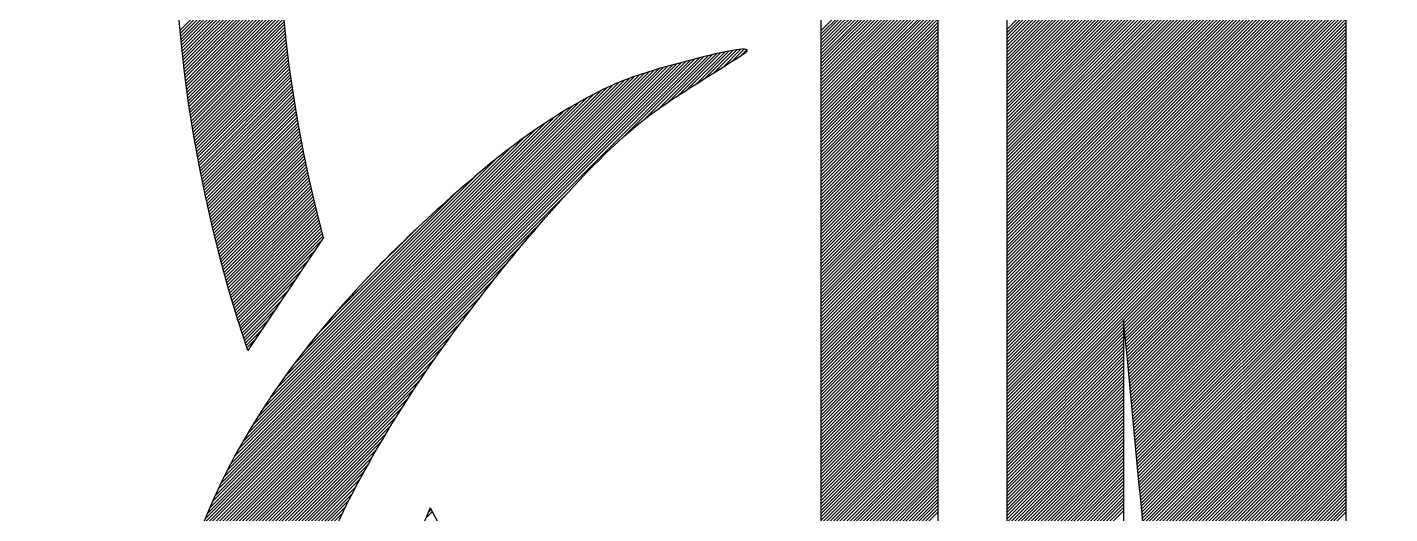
# Model space of a CAD drawing. Header units: inches. Extents: x -49881 to 95347, y -45374 to 27845.
# Drawn here: x 35354.1 to 35698.5, y -39795.1 to -39672.1 of the extents above; entities that cross this region are included whole.
import ezdxf

# ---------------------------------------------------------------- set-up
doc = ezdxf.new("R2010")
doc.units = ezdxf.units.IN
doc.header["$MEASUREMENT"] = 0
doc.layers.add('ONDOCS', color=7, linetype='Continuous', lineweight=0)

# ---------------------------------------------------------------- blocks, each defined once
blk = doc.blocks.new('240 BORDER A2')
at = {"layer": 'ONDOCS', "color": 7, "linetype": 'Continuous', "lineweight": -3, "ltscale": 100}
for p, q in [((577.476, 53.5833), (578.9328, 55.0401)), ((577.476, 53.5692), (578.9328, 55.0259)), ((577.476, 53.555), (578.9328, 55.0118)), ((577.476, 53.5409), (578.9328, 54.9977)), ((577.476, 53.5267), (578.9328, 54.9835)), ((577.476, 53.5126), (578.9328, 54.9694)), ((577.476, 53.4984), (578.9328, 54.9552)), ((577.476, 53.4843), (578.9328, 54.9411)), ((577.476, 53.4702), (578.9328, 54.927)), ((577.476, 53.456), (578.9328, 54.9128)), ((577.476, 53.4419), (578.9328, 54.8987)), ((577.476, 53.4277), (578.9328, 54.8845)), ((577.476, 53.4136), (578.9328, 54.8704)), ((577.476, 53.3995), (578.9328, 54.8562)), ((577.476, 53.3853), (578.9328, 54.8421)), ((577.476, 53.3712), (578.9328, 54.828)), ((577.476, 53.357), (578.9328, 54.8138)), ((577.476, 53.3429), (578.9328, 54.7997)), ((577.476, 53.3287), (578.9328, 54.7855)), ((577.476, 53.3146), (578.9328, 54.7714)), ((577.476, 53.3005), (578.9328, 54.7572)), ((577.476, 53.2863), (578.9328, 54.7431)), ((577.476, 53.2722), (578.9328, 54.729)), ((577.476, 53.258), (578.9328, 54.7148)), ((577.476, 53.2439), (578.9328, 54.7007)), ((577.476, 53.2297), (578.9328, 54.6865)), ((577.476, 53.2156), (578.9328, 54.6724)), ((577.476, 53.2015), (578.9328, 54.6583)), ((577.476, 53.1873), (578.9328, 54.6441)), ((577.476, 53.1732), (578.9328, 54.63)), ((577.476, 53.159), (578.9328, 54.6158)), ((577.476, 53.1449), (578.9328, 54.6017)), ((577.476, 53.1308), (578.9328, 54.5875)), ((577.476, 53.1166), (578.9328, 54.5734)), ((577.476, 53.1025), (578.9328, 54.5593)), ((577.476, 53.0883), (578.9328, 54.5451)), ((577.476, 53.0742), (578.9328, 54.531)), ((577.476, 53.06), (578.9328, 54.5168)), ((577.476, 53.0459), (578.9328, 54.5027)), ((577.476, 53.0318), (578.9328, 54.4885)), ((577.476, 53.0176), (578.9328, 54.4744)), ((577.476, 53.0035), (578.9328, 54.4603)), ((577.476, 52.9893), (578.9328, 54.4461)), ((577.476, 52.9752), (578.9328, 54.432)), ((577.476, 52.961), (578.9328, 54.4178)), ((577.476, 52.9469), (578.9328, 54.4037)), ((577.476, 52.9328), (578.9328, 54.3895)), ((577.476, 52.9186), (578.9328, 54.3754)), ((577.476, 52.9045), (578.9328, 54.3613)), ((577.476, 52.8903), (578.9328, 54.3471)), ((577.476, 52.8762), (578.9328, 54.333)), ((577.476, 52.8621), (578.9328, 54.3188)), ((577.476, 52.8479), (578.9328, 54.3047)), ((577.476, 52.8338), (578.9328, 54.2906)), ((577.476, 52.8196), (578.9328, 54.2764)), ((577.476, 52.8055), (578.9328, 54.2623)), ((577.476, 52.7913), (578.9328, 54.2481)), ((577.476, 52.7772), (578.9328, 54.234)), ((577.476, 52.7631), (578.9328, 54.2198)), ((577.476, 52.7489), (578.9328, 54.2057)), ((577.476, 52.7348), (578.9328, 54.1916)), ((577.476, 52.7206), (578.9328, 54.1774)), ((577.476, 52.7065), (578.9328, 54.1633)), ((577.476, 52.6923), (578.9328, 54.1491)), ((577.476, 52.6782), (578.9328, 54.135)), ((577.476, 52.6641), (578.9328, 54.1208)), ((577.476, 52.6499), (578.9328, 54.1067)), ((577.476, 52.6358), (578.9328, 54.0926)), ((576.6771, 53.5775), (577.1784, 54.0788)), ((576.6771, 53.5634), (577.1784, 54.0647)), ((576.6771, 53.5493), (577.1784, 54.0505)), ((576.6771, 53.5351), (577.1784, 54.0364)), ((577.476, 52.6216), (578.9328, 54.0784)), ((577.476, 52.6075), (578.9328, 54.0643)), ((577.476, 52.5934), (578.9328, 54.0501)), ((577.476, 52.5792), (578.9328, 54.036)), ((573.9201, 53.5788), (574.3449, 54.0036)), ((573.9213, 53.5658), (574.3452, 53.9898)), ((573.9225, 53.5529), (574.3456, 53.9761)), ((576.6771, 53.521), (577.1784, 54.0222)), ((576.6771, 53.5068), (577.1784, 54.0081)), ((576.6771, 53.4927), (577.1784, 53.9939)), ((576.6771, 53.4785), (577.1784, 53.9798)), ((576.6771, 53.4644), (577.1784, 53.9657)), ((577.476, 52.5651), (578.9328, 54.0219)), ((577.476, 52.5509), (578.9328, 54.0077)), ((577.476, 52.5368), (578.9328, 53.9936)), ((577.476, 52.5226), (578.9328, 53.9794)), ((577.476, 52.5085), (578.9328, 53.9653)), ((573.9237, 53.54), (574.3461, 53.9624)), ((573.925, 53.5271), (574.3465, 53.9487)), ((573.9263, 53.5143), (574.347, 53.935)), ((573.9276, 53.5015), (574.3476, 53.9214)), ((573.929, 53.4887), (574.3481, 53.9079)), ((576.6771, 53.4503), (577.1784, 53.9515)), ((576.6771, 53.4361), (577.1784, 53.9374)), ((576.6771, 53.422), (577.1784, 53.9232)), ((576.6771, 53.4078), (577.1784, 53.9091)), ((577.476, 52.4944), (578.9328, 53.9511)), ((577.476, 52.4802), (578.9328, 53.937)), ((577.476, 52.4661), (578.9328, 53.9229)), ((577.476, 52.4519), (578.9328, 53.9087)), ((573.9303, 53.4759), (574.3487, 53.8943)), ((573.9317, 53.4632), (574.3493, 53.8808)), ((573.9332, 53.4504), (574.35, 53.8673)), ((573.9346, 53.4378), (574.3507, 53.8538)), ((576.6771, 53.3937), (577.1784, 53.895)), ((576.6771, 53.3795), (577.1784, 53.8808)), ((576.6771, 53.3654), (577.1784, 53.8667)), ((576.6771, 53.3513), (577.1784, 53.8525)), ((577.476, 52.4378), (578.9328, 53.8946)), ((577.476, 52.4236), (578.9328, 53.8804)), ((577.476, 52.4095), (578.9328, 53.8663)), ((577.476, 52.3954), (578.9328, 53.8521)), ((573.9361, 53.4251), (574.3514, 53.8404)), ((573.9376, 53.4124), (574.3522, 53.827)), ((573.9391, 53.3998), (574.3529, 53.8137)), ((573.9406, 53.3872), (574.3537, 53.8003)), ((576.6771, 53.3371), (577.1784, 53.8384)), ((576.6771, 53.323), (577.1784, 53.8242)), ((576.6771, 53.3088), (577.1784, 53.8101)), ((576.6771, 53.2947), (577.1784, 53.796)), ((577.476, 52.3812), (578.9328, 53.838)), ((577.476, 52.3671), (578.9328, 53.8239)), ((577.476, 52.3529), (578.9328, 53.8097)), ((577.476, 52.3388), (578.9328, 53.7956)), ((573.9422, 53.3746), (574.3546, 53.787)), ((573.9438, 53.3621), (574.3554, 53.7737)), ((573.9454, 53.3496), (574.3563, 53.7605)), ((573.947, 53.3371), (574.3573, 53.7473)), ((573.9487, 53.3246), (574.3582, 53.7341)), ((576.6771, 53.2806), (577.1784, 53.7818)), ((576.6771, 53.2664), (577.1784, 53.7677)), ((576.6771, 53.2523), (577.1784, 53.7535)), ((576.6771, 53.2381), (577.1784, 53.7394)), ((577.476, 52.3247), (578.9328, 53.7814)), ((577.476, 52.3105), (578.9328, 53.7673)), ((577.476, 52.2964), (578.9328, 53.7532)), ((577.476, 52.2822), (578.9328, 53.739)), ((573.9504, 53.3121), (574.3592, 53.7209)), ((573.9521, 53.2997), (574.3602, 53.7078)), ((573.9538, 53.2873), (574.3613, 53.6947)), ((573.9556, 53.2749), (574.3623, 53.6816)), ((576.6771, 53.224), (577.1784, 53.7252)), ((576.6771, 53.2098), (577.1784, 53.7111)), ((576.6771, 53.1957), (577.1784, 53.697)), ((576.6771, 53.1816), (577.1784, 53.6828)), ((577.476, 52.2681), (578.9328, 53.7249)), ((577.476, 52.2539), (578.9328, 53.7107)), ((577.476, 52.2398), (578.9328, 53.6966)), ((577.476, 52.2257), (578.9328, 53.6824)), ((573.9574, 53.2625), (574.3634, 53.6686)), ((573.9592, 53.2502), (574.3646, 53.6556)), ((573.961, 53.2379), (574.3657, 53.6426)), ((573.9628, 53.2256), (574.3669, 53.6296)), ((573.9647, 53.2133), (574.3681, 53.6167)), ((576.6771, 53.1674), (577.1784, 53.6687)), ((576.6771, 53.1533), (577.1784, 53.6545)), ((576.6771, 53.1391), (577.1784, 53.6404)), ((576.6771, 53.125), (577.1784, 53.6263)), ((577.476, 52.2115), (578.9328, 53.6683)), ((577.476, 52.1974), (578.9328, 53.6542)), ((577.476, 52.1832), (578.9328, 53.64)), ((577.476, 52.1691), (578.9328, 53.6259)), ((573.9666, 53.201), (574.3694, 53.6038)), ((573.9685, 53.1888), (574.3706, 53.5909)), ((573.9704, 53.1766), (574.3719, 53.5781)), ((573.9724, 53.1644), (574.3732, 53.5653)), ((576.6771, 53.1108), (577.1784, 53.6121)), ((576.6771, 53.0967), (577.1784, 53.598)), ((576.6771, 53.0826), (577.1784, 53.5838)), ((576.6771, 53.0684), (577.1784, 53.5697)), ((576.6771, 53.0543), (577.1784, 53.5555)), ((577.476, 52.1549), (578.9328, 53.6117)), ((577.476, 52.1408), (578.9328, 53.5976)), ((577.476, 52.1267), (578.9328, 53.5834)), ((577.476, 52.1125), (578.9328, 53.5693)), ((577.476, 52.0984), (578.9328, 53.5552)), ((573.9744, 53.1522), (574.3746, 53.5525)), ((573.9764, 53.1401), (574.376, 53.5397)), ((573.9784, 53.128), (574.3774, 53.527)), ((573.9804, 53.1159), (574.3788, 53.5143)), ((573.9825, 53.1038), (574.3803, 53.5016)), ((576.2546, 53.4201), (576.3311, 53.4966)), ((576.293, 53.4444), (576.3456, 53.497)), ((576.6771, 53.0401), (577.1784, 53.5414)), ((576.6771, 53.026), (577.1784, 53.5273)), ((576.6771, 53.0119), (577.1784, 53.5131)), ((576.6771, 52.9977), (577.1784, 53.499)), ((577.476, 52.0842), (578.9328, 53.541)), ((577.476, 52.0701), (578.9328, 53.5269)), ((577.476, 52.056), (578.9328, 53.5127)), ((577.476, 52.0418), (578.9328, 53.4986)), ((573.9492, 51.2562), (576.1516, 53.4585)), ((573.9558, 51.2769), (576.1324, 53.4535)), ((573.9627, 51.2979), (576.1133, 53.4485)), ((573.9698, 51.3192), (576.0942, 53.4436)), ((573.9771, 51.3406), (576.0751, 53.4386)), ((573.9846, 53.0917), (574.3817, 53.4889)), ((573.9867, 53.0797), (574.3832, 53.4763)), ((573.9888, 53.0677), (574.3848, 53.4637)), ((573.991, 53.0557), (574.3863, 53.4511)), ((573.9931, 53.0437), (574.3879, 53.4385)), ((575.8309, 53.1237), (576.1708, 53.4637)), ((575.917, 53.1956), (576.19, 53.4686)), ((575.9735, 53.238), (576.2088, 53.4733)), ((576.0189, 53.2693), (576.2274, 53.4778)), ((576.0605, 53.2968), (576.2457, 53.4819)), ((576.1006, 53.3227), (576.2637, 53.4858)), ((576.1398, 53.3477), (576.2813, 53.4893)), ((576.1782, 53.3721), (576.2986, 53.4924)), ((576.2164, 53.3961), (576.3152, 53.4949)), ((576.3321, 53.4693), (576.3571, 53.4943)), ((576.6771, 52.9836), (577.1784, 53.4848)), ((576.6771, 52.9694), (577.1784, 53.4707)), ((576.6771, 52.9553), (577.1784, 53.4565)), ((576.6771, 52.9411), (577.1784, 53.4424)), ((577.476, 52.0277), (578.9328, 53.4845)), ((577.476, 52.0135), (578.9328, 53.4703)), ((577.476, 51.9994), (578.9328, 53.4562)), ((577.476, 51.9852), (578.9328, 53.442)), ((573.9847, 51.3624), (576.0559, 53.4336)), ((573.9926, 51.3844), (576.0366, 53.4285)), ((573.9953, 53.0318), (574.3895, 53.426)), ((573.9975, 53.0199), (574.3912, 53.4135)), ((573.9998, 53.008), (574.3928, 53.401)), ((574.0008, 51.4068), (576.0173, 53.4232)), ((574.002, 52.9961), (574.3945, 53.3886)), ((574.0093, 51.4294), (575.9978, 53.4179)), ((574.0182, 51.4525), (575.9781, 53.4123)), ((574.0275, 51.4759), (575.9582, 53.4066)), ((574.0373, 51.4998), (575.938, 53.4005)), ((574.0474, 51.5241), (575.9175, 53.3941)), ((574.0581, 51.5489), (575.8965, 53.3873)), ((574.0694, 51.5743), (575.8751, 53.3801)), ((576.6771, 52.927), (577.1784, 53.4283)), ((576.6771, 52.9129), (577.1784, 53.4141)), ((576.6771, 52.8987), (577.1784, 53.4)), ((576.6771, 52.8846), (577.1784, 53.3858)), ((577.476, 51.9711), (578.9328, 53.4279)), ((577.476, 51.957), (578.9328, 53.4137)), ((577.476, 51.9428), (578.9328, 53.3996)), ((577.476, 51.9287), (578.9328, 53.3855)), ((574.0043, 52.9842), (574.3962, 53.3761)), ((574.0066, 52.9724), (574.398, 53.3637)), ((574.0089, 52.9605), (574.3997, 53.3513)), ((574.0113, 52.9487), (574.4015, 53.339)), ((574.0136, 52.9369), (574.4033, 53.3266)), ((574.0813, 51.6004), (575.8531, 53.3722)), ((574.0938, 51.6271), (575.8304, 53.3637)), ((574.1071, 51.6545), (575.8069, 53.3542)), ((574.1213, 51.6828), (575.7822, 53.3437)), ((574.1365, 51.7121), (575.7562, 53.3318)), ((576.6771, 52.8704), (577.1784, 53.3717)), ((576.6771, 52.8563), (577.1784, 53.3576)), ((576.6771, 52.8421), (577.1784, 53.3434)), ((576.6771, 52.828), (577.1784, 53.3293)), ((577.476, 51.9145), (578.9328, 53.3713)), ((577.476, 51.9004), (578.9328, 53.3572)), ((577.476, 51.8862), (578.9328, 53.343)), ((577.476, 51.8721), (578.9328, 53.3289)), ((574.016, 52.9252), (574.4052, 53.3143)), ((574.0184, 52.9134), (574.407, 53.3021)), ((574.0208, 52.9017), (574.4089, 53.2898)), ((574.0233, 52.89), (574.4108, 53.2776)), ((574.0257, 52.8783), (574.4127, 53.2654)), ((574.1527, 51.7425), (575.7284, 53.3182)), ((574.1701, 51.7741), (575.6994, 53.3034)), ((574.1886, 51.8067), (575.6693, 53.2873)), ((574.2083, 51.8406), (575.6377, 53.2699)), ((576.6771, 52.8139), (577.1784, 53.3151)), ((576.6771, 52.7997), (577.1784, 53.301)), ((576.6771, 52.7856), (577.1784, 53.2868)), ((576.6771, 52.7714), (577.1784, 53.2727)), ((577.476, 51.858), (578.9328, 53.3147)), ((577.476, 51.8438), (578.9328, 53.3006)), ((577.9774, 52.3311), (578.9328, 53.2865)), ((577.9786, 52.3182), (578.9328, 53.2723)), ((574.0282, 52.8667), (574.4147, 53.2532)), ((574.0307, 52.855), (574.4167, 53.241)), ((574.0332, 52.8434), (574.4187, 53.2289)), ((574.0357, 52.8318), (574.4207, 53.2167)), ((574.0383, 52.8202), (574.4228, 53.2047)), ((574.2294, 51.8758), (575.6045, 53.2509)), ((574.2522, 51.9127), (575.5695, 53.23)), ((574.2768, 51.9515), (575.5321, 53.2068)), ((576.6771, 52.7573), (577.1784, 53.2586)), ((576.6771, 52.7432), (577.1784, 53.2444)), ((576.6771, 52.729), (577.1784, 53.2303)), ((576.6771, 52.7149), (577.1784, 53.2161)), ((577.9799, 52.3052), (578.9328, 53.2582)), ((577.9811, 52.2923), (578.9328, 53.244)), ((577.9823, 52.2794), (578.9328, 53.2299)), ((577.9835, 52.2665), (578.9328, 53.2158)), ((574.0409, 52.8086), (574.4248, 53.1926)), ((574.0435, 52.7971), (574.4269, 53.1805)), ((574.0461, 52.7856), (574.429, 53.1685)), ((574.0487, 52.7741), (574.4312, 53.1565)), ((574.0514, 52.7626), (574.4333, 53.1445)), ((574.3038, 51.9926), (575.4919, 53.1807)), ((574.3337, 52.0366), (575.4482, 53.1511)), ((576.6771, 52.7007), (577.1784, 53.202)), ((576.6771, 52.6866), (577.1784, 53.1878)), ((576.6771, 52.6724), (577.1784, 53.1737)), ((576.6771, 52.6583), (577.1784, 53.1596)), ((576.6771, 52.6442), (577.1784, 53.1454)), ((577.9848, 52.2536), (578.9328, 53.2016)), ((577.986, 52.2407), (578.9328, 53.1875)), ((577.9872, 52.2277), (578.9328, 53.1733)), ((577.9884, 52.2148), (578.9328, 53.1592)), ((577.9897, 52.2019), (578.9328, 53.145)), ((574.0541, 52.7511), (574.4355, 53.1326)), ((574.0568, 52.7397), (574.4377, 53.1207)), ((574.0595, 52.7282), (574.44, 53.1087)), ((574.0622, 52.7168), (574.4422, 53.0969)), ((574.3673, 52.0844), (575.3998, 53.1169)), ((576.6771, 52.63), (577.1784, 53.1313)), ((576.6771, 52.6159), (577.1784, 53.1171)), ((576.6771, 52.6017), (577.1784, 53.103)), ((576.6771, 52.5876), (577.1784, 53.0888)), ((577.9909, 52.189), (578.9328, 53.1309)), ((577.9921, 52.1761), (578.9328, 53.1168)), ((577.9933, 52.1632), (578.9328, 53.1026)), ((577.9946, 52.1502), (578.9328, 53.0885)), ((574.0649, 52.7054), (574.4445, 53.085)), ((574.0677, 52.6941), (574.4468, 53.0731)), ((574.0705, 52.6827), (574.4491, 53.0613)), ((574.0733, 52.6714), (574.4515, 53.0495)), ((574.0761, 52.66), (574.4538, 53.0378)), ((574.4058, 52.137), (575.3451, 53.0763)), ((576.6771, 52.5734), (577.1784, 53.0747)), ((576.6771, 52.5593), (577.1784, 53.0606)), ((576.6771, 52.5452), (577.1784, 53.0464)), ((576.6771, 52.531), (577.1784, 53.0323)), ((577.9958, 52.1373), (578.9328, 53.0743)), ((577.997, 52.1244), (578.9328, 53.0602)), ((577.9982, 52.1115), (578.9328, 53.046)), ((577.9994, 52.0986), (578.9328, 53.0319)), ((574.079, 52.6487), (574.4562, 53.026)), ((574.0818, 52.6375), (574.4586, 53.0143)), ((574.0847, 52.6262), (574.4611, 53.0026)), ((574.0876, 52.615), (574.4635, 52.9909)), ((574.0905, 52.6037), (574.466, 52.9792)), ((574.4513, 52.1966), (575.2811, 53.0264)), ((576.6771, 52.5169), (577.1784, 53.0181)), ((576.6771, 52.5027), (577.1784, 53.004)), ((576.6771, 52.4886), (577.1784, 52.9899)), ((576.6771, 52.4745), (577.1784, 52.9757)), ((578.0007, 52.0857), (578.9328, 53.0178)), ((578.0019, 52.0727), (578.9328, 53.0036)), ((578.0031, 52.0598), (578.9328, 52.9895)), ((578.0043, 52.0469), (578.9328, 52.9753)), ((574.0935, 52.5925), (574.4685, 52.9676)), ((574.0964, 52.5813), (574.471, 52.9559)), ((574.0994, 52.5702), (574.4735, 52.9443)), ((574.1024, 52.559), (574.4761, 52.9327)), ((574.1054, 52.5479), (574.4787, 52.9212)), ((574.1084, 52.5368), (574.4813, 52.9096)), ((574.5079, 52.2674), (575.2021, 52.9616)), ((576.6771, 52.4603), (577.1784, 52.9616)), ((576.6771, 52.4462), (577.1784, 52.9474)), ((576.6771, 52.432), (577.1784, 52.9333)), ((576.6771, 52.4179), (577.1784, 52.9191)), ((578.0056, 52.034), (578.9328, 52.9612)), ((578.0068, 52.0211), (578.9328, 52.9471)), ((578.008, 52.0081), (578.9328, 52.9329)), ((578.0092, 51.9952), (578.9328, 52.9188)), ((573.9428, 51.2356), (575.5981, 52.8909)), ((574.1115, 52.5257), (574.4839, 52.8981)), ((574.1145, 52.5146), (574.4866, 52.8866)), ((574.1176, 52.5035), (574.4892, 52.8751)), ((574.1207, 52.4925), (574.4919, 52.8637)), ((574.1238, 52.4814), (574.4946, 52.8522)), ((574.586, 52.3597), (575.0999, 52.8735)), ((576.6771, 52.4037), (577.1784, 52.905)), ((576.6771, 52.3896), (577.1784, 52.8909)), ((576.6771, 52.3755), (577.1784, 52.8767)), ((576.6771, 52.3613), (577.1784, 52.8626)), ((578.0105, 51.9823), (578.9328, 52.9046)), ((578.0117, 51.9694), (578.9328, 52.8905)), ((578.0129, 51.9565), (578.9328, 52.8763)), ((578.0141, 51.9436), (578.9328, 52.8622)), ((574.1269, 52.4704), (574.4973, 52.8408)), ((574.1301, 52.4594), (574.5001, 52.8294)), ((574.1332, 52.4485), (574.5028, 52.8181)), ((574.1364, 52.4375), (574.5056, 52.8067)), ((574.1396, 52.4266), (574.5084, 52.7954)), ((576.6771, 52.3472), (577.1784, 52.8484)), ((576.6771, 52.333), (577.1784, 52.8343)), ((576.6771, 52.3189), (577.1784, 52.8201)), ((576.6771, 52.3047), (577.1784, 52.806)), ((578.0154, 51.9306), (578.9328, 52.8481)), ((578.0166, 51.9177), (578.9328, 52.8339)), ((578.0178, 51.9048), (578.9328, 52.8198)), ((578.019, 51.8919), (578.9328, 52.8056)), ((573.9365, 51.2152), (575.4765, 52.7552)), ((574.1429, 52.4156), (574.5113, 52.784)), ((574.1461, 52.4047), (574.5141, 52.7728)), ((574.1493, 52.3938), (574.517, 52.7615)), ((574.1526, 52.383), (574.5199, 52.7502)), ((574.1559, 52.3721), (574.5228, 52.739)), ((576.6771, 52.2906), (577.1784, 52.7919)), ((576.6771, 52.2765), (577.1784, 52.7777)), ((576.6771, 52.2623), (577.1784, 52.7636)), ((576.6771, 52.2482), (577.1784, 52.7494)), ((576.6771, 52.234), (577.1784, 52.7353)), ((578.0203, 51.879), (578.9328, 52.7915)), ((578.0215, 51.8661), (578.9328, 52.7773)), ((578.0227, 51.8531), (578.9328, 52.7632)), ((578.0239, 51.8402), (578.9328, 52.7491)), ((578.0252, 51.8273), (578.9328, 52.7349)), ((574.1592, 52.3613), (574.5257, 52.7278)), ((574.1625, 52.3505), (574.5286, 52.7166)), ((574.1659, 52.3397), (574.5316, 52.7054)), ((574.1692, 52.3289), (574.5346, 52.6942)), ((574.7235, 52.5113), (574.9402, 52.728)), ((576.6771, 52.2199), (577.1784, 52.7212)), ((576.6771, 52.2058), (577.1784, 52.707)), ((576.6771, 52.1916), (577.1784, 52.6929)), ((576.6771, 52.1775), (577.1784, 52.6787)), ((578.0264, 51.8144), (578.9328, 52.7208)), ((578.0276, 51.8015), (578.9328, 52.7066)), ((578.0288, 51.7885), (578.9328, 52.6925)), ((578.0301, 51.7756), (578.9328, 52.6784)), ((573.9305, 51.195), (575.3934, 52.658)), ((574.1726, 52.3181), (574.5262, 52.6717)), ((574.176, 52.3073), (574.4977, 52.6291)), ((576.6771, 52.1633), (577.1784, 52.6646)), ((576.6771, 52.1492), (577.1784, 52.6504)), ((576.6771, 52.135), (577.1784, 52.6363)), ((576.6771, 52.1209), (577.1784, 52.6222)), ((578.0313, 51.7627), (578.9328, 52.6642)), ((578.0325, 51.7498), (578.9328, 52.6501)), ((578.0337, 51.7369), (578.9328, 52.6359)), ((578.035, 51.724), (578.9328, 52.6218)), ((573.9246, 51.175), (575.3267, 52.5771)), ((574.1794, 52.2966), (574.4693, 52.5865)), ((576.6771, 52.1068), (577.1784, 52.608)), ((576.6771, 52.0926), (577.1784, 52.5939)), ((576.6771, 52.0785), (577.1784, 52.5797)), ((576.6771, 52.0643), (577.1784, 52.5656)), ((578.0362, 51.711), (578.9328, 52.6076)), ((578.0374, 51.6981), (578.9328, 52.5935)), ((578.0386, 51.6852), (578.9328, 52.5794)), ((578.0399, 51.6723), (578.9328, 52.5652)), ((573.9189, 51.1551), (575.2695, 52.5057)), ((574.1828, 52.2859), (574.4408, 52.5439)), ((574.1863, 52.2752), (574.4124, 52.5013)), ((576.6771, 52.0502), (577.1784, 52.5514)), ((576.6771, 52.036), (577.1784, 52.5373)), ((576.6771, 52.0219), (577.1784, 52.5232)), ((576.6771, 52.0078), (577.1784, 52.509)), ((578.0411, 51.6594), (578.9328, 52.5511)), ((578.0423, 51.6465), (578.9328, 52.5369)), ((578.0435, 51.6335), (578.9328, 52.5228)), ((578.0448, 51.6206), (578.9328, 52.5086)), ((573.9133, 51.1354), (575.2186, 52.4407)), ((574.1897, 52.2645), (574.384, 52.4587)), ((576.6771, 51.9936), (577.1784, 52.4949)), ((576.6771, 51.9795), (577.1784, 52.4807)), ((576.6771, 51.9653), (577.1784, 52.4666)), ((576.6771, 51.9512), (577.1784, 52.4525)), ((578.046, 51.6077), (578.9328, 52.4945)), ((578.0472, 51.5948), (578.9328, 52.4804)), ((578.0484, 51.5819), (578.9328, 52.4662)), ((578.0497, 51.5689), (578.9328, 52.4521)), ((574.1932, 52.2538), (574.3555, 52.4162)), ((576.6771, 51.9371), (577.1784, 52.4383)), ((576.6771, 51.9229), (577.1784, 52.4242)), ((576.6771, 51.9088), (577.1784, 52.41)), ((576.6771, 51.8946), (577.1784, 52.3959)), ((578.0509, 51.556), (578.9328, 52.4379)), ((578.0521, 51.5431), (578.9328, 52.4238)), ((578.0533, 51.5302), (578.9328, 52.4097)), ((578.0546, 51.5173), (578.9328, 52.3955)), ((573.9031, 51.0969), (575.13, 52.3238)), ((573.908, 51.116), (575.1725, 52.3805)), ((574.1967, 52.2432), (574.3271, 52.3736)), ((574.2002, 52.2325), (574.2986, 52.331)), ((576.6771, 51.8805), (577.1784, 52.3817)), ((576.6771, 51.8663), (577.1784, 52.3676)), ((576.6771, 51.8522), (577.1784, 52.3535)), ((576.6771, 51.8381), (577.1784, 52.3393)), ((576.6771, 51.8239), (577.1784, 52.3252)), ((577.476, 51.8297), (577.9773, 52.3309)), ((578.0558, 51.5044), (578.9328, 52.3814)), ((578.057, 51.4914), (578.9328, 52.3672)), ((578.0582, 51.4785), (578.9328, 52.3531)), ((578.0595, 51.4656), (578.9328, 52.3389)), ((578.0607, 51.4527), (578.9328, 52.3248)), ((573.8984, 51.0781), (575.0903, 52.27)), ((574.2037, 52.2219), (574.2702, 52.2884)), ((576.6771, 51.8098), (577.1784, 52.311)), ((576.6771, 51.7956), (577.1784, 52.2969)), ((576.6771, 51.7815), (577.1784, 52.2827)), ((576.6771, 51.7673), (577.1784, 52.2686)), ((577.476, 51.8155), (577.9773, 52.3168)), ((577.476, 51.8014), (577.9773, 52.3027)), ((577.476, 51.7873), (577.9773, 52.2885)), ((577.476, 51.7731), (577.9773, 52.2744)), ((578.0619, 51.4398), (578.9328, 52.3107)), ((578.0631, 51.4269), (578.9328, 52.2965)), ((578.0644, 51.4139), (578.9328, 52.2824)), ((578.0656, 51.401), (578.9328, 52.2682)), ((573.894, 51.0596), (575.053, 52.2185)), ((574.2072, 52.2113), (574.2417, 52.2458)), ((576.6771, 51.7532), (577.1784, 52.2545)), ((576.6771, 51.7391), (577.1784, 52.2403)), ((576.6771, 51.7249), (577.1784, 52.2262)), ((576.6771, 51.7108), (577.1784, 52.212)), ((577.476, 51.759), (577.9773, 52.2602)), ((577.476, 51.7448), (577.9773, 52.2461)), ((577.476, 51.7307), (577.9773, 52.2319)), ((577.476, 51.7165), (577.9773, 52.2178)), ((578.0668, 51.3881), (578.9328, 52.2541)), ((578.068, 51.3752), (578.9328, 52.2399)), ((578.0693, 51.3623), (578.9328, 52.2258)), ((578.0705, 51.3494), (578.9328, 52.2117)), ((573.8899, 51.0413), (575.0177, 52.1691)), ((574.2108, 52.2007), (574.2133, 52.2032)), ((576.6771, 51.6966), (577.1784, 52.1979)), ((576.6771, 51.6825), (577.1784, 52.1838)), ((576.6771, 51.6684), (577.1784, 52.1696)), ((576.6771, 51.6542), (577.1784, 52.1555)), ((577.476, 51.7024), (577.9773, 52.2037)), ((577.476, 51.6883), (577.9773, 52.1895)), ((577.476, 51.6741), (577.9773, 52.1754)), ((577.476, 51.66), (577.9773, 52.1612)), ((578.0717, 51.3364), (578.9328, 52.1975)), ((578.0729, 51.3235), (578.9328, 52.1834)), ((578.0741, 51.3106), (578.9328, 52.1692)), ((578.0754, 51.2977), (578.9328, 52.1551)), ((573.886, 51.0233), (574.985, 52.1223)), ((576.6771, 51.6401), (577.1784, 52.1413)), ((576.6771, 51.6259), (577.1784, 52.1272)), ((576.6771, 51.6118), (577.1784, 52.113)), ((576.6771, 51.5976), (577.1784, 52.0989)), ((577.476, 51.6458), (577.9773, 52.1471)), ((577.476, 51.6317), (577.9773, 52.1329)), ((577.476, 51.6175), (577.9773, 52.1188)), ((577.476, 51.6034), (577.9773, 52.1047)), ((577.476, 51.5893), (577.9773, 52.0905)), ((578.0766, 51.2848), (578.9328, 52.141)), ((578.0778, 51.2718), (578.9328, 52.1268)), ((578.079, 51.2589), (578.9328, 52.1127)), ((578.0803, 51.246), (578.9328, 52.0985)), ((573.8789, 50.9879), (574.9265, 52.0355)), ((573.8824, 51.0055), (574.9548, 52.0779)), ((576.6771, 51.5835), (577.1784, 52.0848)), ((576.6771, 51.5694), (577.1784, 52.0706)), ((576.6771, 51.5552), (577.1784, 52.0565)), ((576.6771, 51.5411), (577.1784, 52.0423)), ((577.476, 51.5751), (577.9773, 52.0764)), ((577.476, 51.561), (577.9773, 52.0622)), ((577.476, 51.5468), (577.9773, 52.0481)), ((577.476, 51.5327), (577.9773, 52.034)), ((578.0815, 51.2331), (578.9328, 52.0844)), ((578.0827, 51.2202), (578.9328, 52.0702)), ((578.0839, 51.2073), (578.9328, 52.0561)), ((578.0852, 51.1943), (578.9328, 52.042)), ((573.8757, 50.9705), (574.9, 51.9948)), ((576.6771, 51.5269), (577.1784, 52.0282)), ((576.6771, 51.5128), (577.1784, 52.014)), ((576.6771, 51.4986), (577.1784, 51.9999)), ((576.6771, 51.4845), (577.1784, 51.9858)), ((577.476, 51.5186), (577.9773, 52.0198)), ((577.476, 51.5044), (577.9773, 52.0057)), ((577.476, 51.4903), (577.9773, 51.9915)), ((577.476, 51.4761), (577.9773, 51.9774)), ((578.0864, 51.1814), (578.9328, 52.0278)), ((578.0876, 51.1685), (578.9328, 52.0137)), ((578.0888, 51.1556), (578.9328, 51.9995)), ((578.0901, 51.1427), (578.9328, 51.9854)), ((573.8698, 50.9363), (574.8512, 51.9177)), ((573.8727, 50.9533), (574.8749, 51.9556)), ((576.6771, 51.4704), (577.1784, 51.9716)), ((576.6771, 51.4562), (577.1784, 51.9575)), ((576.6771, 51.4421), (577.1784, 51.9433)), ((576.6771, 51.4279), (577.1784, 51.9292)), ((576.6771, 51.4138), (577.1784, 51.9151)), ((577.476, 51.462), (577.9773, 51.9632)), ((577.476, 51.4478), (577.9773, 51.9491)), ((577.476, 51.4337), (577.9773, 51.935)), ((577.476, 51.4196), (577.9773, 51.9208)), ((578.0913, 51.1298), (578.9328, 51.9712)), ((578.0925, 51.1168), (578.9328, 51.9571)), ((578.0937, 51.1039), (578.9328, 51.943)), ((578.095, 51.091), (578.9328, 51.9288)), ((578.0962, 51.0781), (578.9328, 51.9147)), ((573.8671, 50.9195), (574.8285, 51.8809)), ((576.6771, 51.3997), (577.1784, 51.9009)), ((576.6771, 51.3855), (577.1784, 51.8868)), ((576.6771, 51.3714), (577.1784, 51.8726)), ((576.6771, 51.3572), (577.1784, 51.8585)), ((577.476, 51.4054), (577.9773, 51.9067)), ((577.476, 51.3913), (577.9773, 51.8925)), ((577.476, 51.3771), (577.9773, 51.8784)), ((577.476, 51.363), (577.9773, 51.8642)), ((578.0974, 51.0652), (578.9328, 51.9005)), ((578.0986, 51.0522), (578.9328, 51.8864)), ((578.0999, 51.0393), (578.9328, 51.8722)), ((578.1011, 51.0264), (578.9328, 51.8581)), ((573.8621, 50.8862), (574.7861, 51.8102)), ((573.8645, 50.9028), (574.8069, 51.8451)), ((576.6771, 51.3431), (577.1784, 51.8443)), ((576.6771, 51.3289), (577.1784, 51.8302)), ((576.6771, 51.3148), (577.1784, 51.8161)), ((576.6771, 51.3007), (577.1784, 51.8019)), ((577.476, 51.3488), (577.9773, 51.8501)), ((577.476, 51.3347), (577.9773, 51.836)), ((577.476, 51.3206), (577.9773, 51.8218)), ((577.476, 51.3064), (577.9773, 51.8077)), ((578.1023, 51.0135), (578.9328, 51.844)), ((578.1035, 51.0006), (578.9328, 51.8298)), ((578.1048, 50.9877), (578.9328, 51.8157)), ((578.106, 50.9747), (578.9328, 51.8015)), ((573.8578, 50.8536), (574.747, 51.7428)), ((573.8599, 50.8699), (574.7662, 51.7762)), ((576.6771, 51.2865), (577.1784, 51.7878)), ((576.6771, 51.2724), (577.1784, 51.7736)), ((576.6771, 51.2582), (577.1784, 51.7595)), ((576.6771, 51.2441), (577.1784, 51.7453)), ((577.476, 51.2923), (577.9773, 51.7935)), ((577.476, 51.2781), (577.9773, 51.7794)), ((577.476, 51.264), (577.9773, 51.7653)), ((577.476, 51.2498), (577.9773, 51.7511)), ((578.1072, 50.9618), (578.9328, 51.7874)), ((578.1084, 50.9489), (578.9328, 51.7733)), ((578.1097, 50.936), (578.9328, 51.7591)), ((578.1109, 50.9231), (578.9328, 51.745)), ((573.8558, 50.8375), (574.7284, 51.7101)), ((576.6771, 51.2299), (577.1784, 51.7312)), ((576.6771, 51.2158), (577.1784, 51.7171)), ((576.6771, 51.2017), (577.1784, 51.7029)), ((576.6771, 51.1875), (577.1784, 51.6888)), ((577.476, 51.2357), (577.9773, 51.737)), ((577.476, 51.2216), (577.9773, 51.7228)), ((577.476, 51.2074), (577.9773, 51.7087)), ((577.476, 51.1933), (577.9773, 51.6945)), ((577.476, 51.1791), (577.9773, 51.6804)), ((578.1121, 50.9102), (578.9328, 51.7308)), ((578.1133, 50.8972), (578.9328, 51.7167)), ((578.1146, 50.8843), (578.9328, 51.7025)), ((578.1158, 50.8714), (578.9328, 51.6884)), ((573.8522, 50.8056), (574.6931, 51.6465)), ((573.8539, 50.8215), (574.7105, 51.678)), ((576.6771, 51.1734), (577.1784, 51.6746)), ((576.6771, 51.1592), (577.1784, 51.6605)), ((576.6771, 51.1451), (577.1784, 51.6464)), ((576.6771, 51.1309), (577.1784, 51.6322)), ((577.476, 51.165), (577.9773, 51.6663)), ((577.476, 51.1509), (577.9773, 51.6521)), ((577.476, 51.1367), (577.9773, 51.638)), ((577.476, 51.1226), (577.9773, 51.6238)), ((578.117, 50.8585), (578.9328, 51.6743)), ((578.1182, 50.8456), (578.9328, 51.6601)), ((578.1195, 50.8326), (578.9328, 51.646)), ((578.1207, 50.8197), (578.9328, 51.6318)), ((573.849, 50.7741), (574.6606, 51.5857)), ((573.8505, 50.7898), (574.6763, 51.6156)), ((576.6771, 51.1168), (577.1784, 51.6181)), ((576.6771, 51.1027), (577.1784, 51.6039)), ((576.6771, 51.0885), (577.1784, 51.5898)), ((576.6771, 51.0744), (577.1784, 51.5756)), ((577.476, 51.1084), (577.9773, 51.6097)), ((577.476, 51.0943), (577.9773, 51.5955)), ((577.476, 51.0801), (577.9773, 51.5814)), ((577.476, 51.066), (577.9773, 51.5673)), ((578.1219, 50.8068), (578.9328, 51.6177)), ((578.1231, 50.7939), (578.9328, 51.6035)), ((578.1244, 50.781), (578.9328, 51.5894)), ((578.1256, 50.7681), (578.9328, 51.5753)), ((573.8462, 50.7431), (574.632, 51.5288)), ((573.8476, 50.7585), (574.6458, 51.5568)), ((574.9953, 51.5241), (574.7694, 50.9983)), ((574.9755, 51.4781), (575.0044, 51.507)), ((574.9862, 51.5029), (574.9995, 51.5162)), ((576.6771, 51.0602), (577.1784, 51.5615)), ((576.6771, 51.0461), (577.1784, 51.5474)), ((576.6771, 51.032), (577.1784, 51.5332)), ((576.6771, 51.0178), (577.1784, 51.5191)), ((576.6771, 51.0037), (577.1784, 51.5049)), ((577.476, 51.0519), (577.9773, 51.5531)), ((577.476, 51.0377), (577.9773, 51.539)), ((577.476, 51.0236), (577.9773, 51.5248)), ((577.476, 51.0094), (577.9773, 51.5107)), ((578.1268, 50.7551), (578.9328, 51.5611)), ((578.128, 50.7422), (578.9328, 51.547)), ((578.1293, 50.7293), (578.9328, 51.5328)), ((578.1305, 50.7164), (578.9328, 51.5187)), ((578.1317, 50.7035), (578.9328, 51.5046)), ((573.845, 50.7277), (574.619, 51.5017))]:
    blk.add_line(p, q, dxfattribs=at)
at = {"layer": 'ONDOCS', "color": 7, "linetype": 'Continuous', "lineweight": -3, "ltscale": 100, "extrusion": (0, 0, -1)}
blk.add_line((574.5365, 52.6872), (574.2111, 52.1999), dxfattribs=at)
for centre, radius, start, end in [((-579.9319, 54.1274), 6.0368, 341.37984, 224.49645), ((-579.9368, 54.1454), 5.5937, 344.88908, 224.52704)]:
    blk.add_arc(centre, radius, start, end, dxfattribs=at)
at = {"layer": 'ONDOCS', "color": 7, "linetype": 'Continuous', "lineweight": -3, "ltscale": 100}
blk.add_arc((579.9368, 54.1454), 5.5937, 207.94383, 230.84017, dxfattribs=at)
for points in [[(578.9328, 59.6447), (578.9328, 55.555), (578.9328, 51.4653), (578.9328, 47.3756)], [(577.476, 47.3756), (577.476, 51.3061), (577.476, 55.2365), (577.476, 59.167)], [(577.476, 47.3756), (577.476, 51.3061), (577.476, 55.2365), (577.476, 59.167)], [(577.1784, 59.0064), (577.1784, 55.1295), (577.1784, 51.2525), (577.1784, 47.3756)], [(577.1784, 59.0064), (577.1784, 55.1295), (577.1784, 51.2525), (577.1784, 47.3756)], [(576.6771, 47.3756), (576.6771, 51.1468), (576.6771, 54.918), (576.6771, 58.6892)], [(576.6771, 47.3756), (576.6771, 51.1468), (576.6771, 54.918), (576.6771, 58.6892)], [(576.3558, 53.485), (576.3825, 53.5161), (576.2294, 53.4794), (576.1698, 53.4634)], [(576.1698, 53.4634), (576.0266, 53.4251), (575.8791, 53.3928), (575.7412, 53.3246)], [(576.0084, 53.2623), (576.1186, 53.3364), (576.2315, 53.4046), (576.343, 53.4763)], [(576.343, 53.4763), (576.3473, 53.4791), (576.3536, 53.4824), (576.3558, 53.485)], [(575.7412, 53.3246), (575.537, 53.2237), (575.361, 53.0966), (575.189, 52.9505)], [(575.5631, 52.8526), (575.6997, 53.0032), (575.8406, 53.1494), (576.0084, 53.2623)], [(575.189, 52.9505), (574.9632, 52.7588), (574.7584, 52.5603), (574.5655, 52.3359)], [(575.0287, 52.1845), (575.1952, 52.4183), (575.3699, 52.6396), (575.5631, 52.8526)], [(574.5655, 52.3359), (574.4076, 52.1523), (574.2726, 51.9616), (574.1558, 51.7481)], [(577.9773, 52.3326), (577.9773, 50.6803), (577.9773, 49.028), (577.9773, 47.3756)], [(577.9773, 52.3326), (577.9773, 50.6803), (577.9773, 49.028), (577.9773, 47.3756)], [(578.4472, 47.3756), (578.2905, 49.028), (578.1339, 50.6803), (577.9773, 52.3326)], [(574.6902, 51.6412), (574.7938, 51.8307), (574.904, 52.0096), (575.0287, 52.1845)], [(574.1558, 51.7481), (574.0495, 51.5539), (573.9754, 51.3556), (573.9153, 51.1424)], [(574.512, 51.2048), (574.5495, 51.3593), (574.6139, 51.5016), (574.6902, 51.6412)]]:
    blk.add_open_spline(points, degree=3, dxfattribs=at)

msp = doc.modelspace()

# ---------------------------------------------------------------- block references
at = {"xscale": 58.778876177409, "yscale": 58.778876177409, "zscale": 58.778876177409}
msp.add_blockref('240 BORDER A2', (1658.37, -42822.15), dxfattribs=at)

doc.saveas('drawing.dxf')
